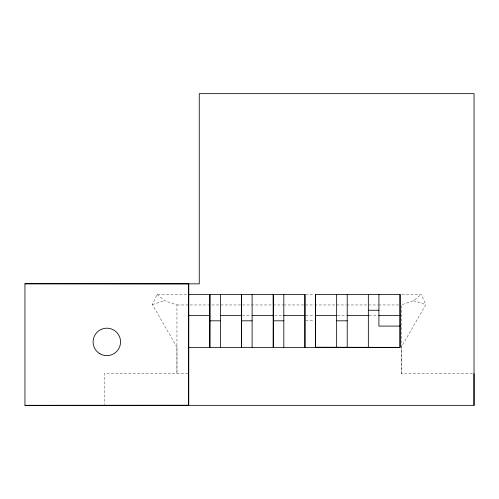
<?xml version="1.0" encoding="UTF-8"?>
<svg xmlns="http://www.w3.org/2000/svg" width="499" height="499" viewBox="0 0 499 499"><rect width="100%" height="100%" fill="white"/><g stroke="black" fill="none" stroke-linecap="round" stroke-linejoin="round"><path stroke-width="0.37" stroke-dasharray="2.5 1.87" d="M472.472 373.645L401.24 373.645L401.24 347.229L425.847 304.602L421.175 294.398L400.042 294.398M157.023 294.398L164.651 300.704L176.958 304.964L176.958 373.645L176.958 347.229L152.351 304.602L157.023 294.398L187.948 294.398M401.24 373.645L401.24 304.964L413.54 300.704L421.175 294.398M152.351 304.602L164.651 300.704M305.7 294.398L314.002 294.398M176.958 304.964L282.871 304.964M283.644 304.964L314.021 304.964M314.794 304.964L345.944 304.964M346.724 304.964L377.874 304.964M378.654 304.964L398.901 304.964M242.308 315.53L251.365 315.53M274.756 315.53L283.058 315.53M305.7 315.53L314.002 315.53M337.399 315.53L346.456 315.53M369.098 315.53L378.155 315.53M305.7 320.813L314.002 320.813M187.98 373.645L104.172 373.645L104.172 404.57M413.54 300.704L425.847 304.602"/><path stroke-width="0.75" d="M188.691 283.85L188.691 405.35L188.722 283.825L24.95 283.763L24.962 405.344L474.019 405.344L474.05 93.656L199.257 93.656L199.257 283.85L24.95 283.763M304.939 294.404L304.939 347.229L304.945 294.398L188.722 294.398M315.505 347.229L315.505 294.404L400.042 294.404L400.048 347.379L315.505 347.229L315.511 294.398M400.042 294.398L400.055 347.379L209.848 347.366M209.854 347.373L209.911 294.398L209.854 347.373L188.716 347.366M241.61 294.398L241.553 347.229L241.553 294.398M273.309 320.813L273.246 347.229L273.246 294.398L273.309 320.813L283.812 320.813M368.343 347.279L368.343 294.398M24.962 405.344L188.709 405.269M368.343 310.247L378.909 310.247M188.722 315.53L209.854 315.53M220.421 315.53L241.553 315.53M252.12 315.53L273.246 315.53M283.812 315.53L304.945 315.53M315.511 315.53L336.644 315.53M347.21 315.53L368.343 315.53M378.909 315.53L400.042 315.53M209.911 320.813L220.421 320.813M241.61 320.813L252.12 320.813M336.644 320.813L347.21 320.813M400.042 326.096L378.909 326.096L378.909 294.398M474.019 373.645L474.019 405.344M347.21 294.398L347.21 347.229M336.644 294.398L336.644 347.229M283.812 294.398L283.812 347.229M252.12 294.398L252.12 347.229M220.421 294.398L220.421 347.229M99.962 353.81A13.735 13.735 0 0 0 120.565 341.915A13.735 13.735 0 0 0 99.962 330.02A13.735 13.735 0 0 0 99.962 353.81"/></g></svg>
